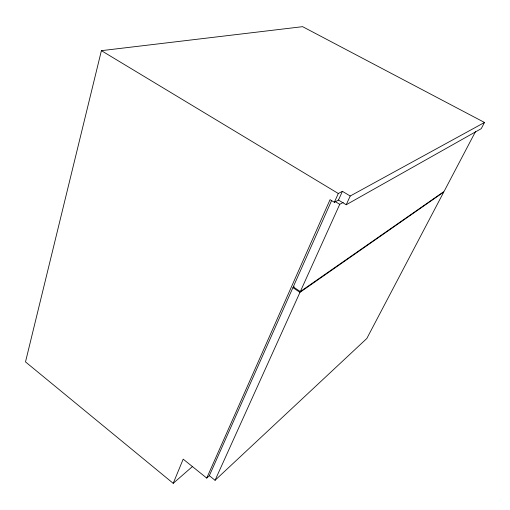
<?xml version="1.0" encoding="UTF-8"?>
<svg xmlns="http://www.w3.org/2000/svg" width="510" height="510" viewBox="0 0 510 510"><rect width="100%" height="100%" fill="white"/><g stroke="black" fill="none" stroke-linecap="round" stroke-linejoin="round"><path stroke-width="0.76" d="M173.209 483.327L183.192 459.153L206.735 478.08L330.053 199.678L334.356 202.298L338.481 200.06L346.22 204.752L481.223 128.673L484.5 122.47L302.615 26.673L101.401 50.662L25.5 361.902L173.209 483.327L192.385 466.593M206.735 478.08L209.336 475.696L292.912 287.64L294.225 286.748M331.698 200.353L293.25 286.881L300.313 291.592L444.051 191.473L475.479 131.644M334.356 202.298L338.296 193.494L342.408 191.326L350.211 196.012L484.5 122.47M338.481 200.06L342.408 191.326M215.061 480.286L299.969 292.345L443.757 192.034L366.817 338.487L215.061 480.286L209.336 475.696M300.313 291.592L339.736 204.319L343.211 202.393M346.22 204.752L350.211 196.012M101.401 50.662L338.296 193.494M335.236 201.584L339.736 204.319M292.912 287.64L299.969 292.345"/></g></svg>
